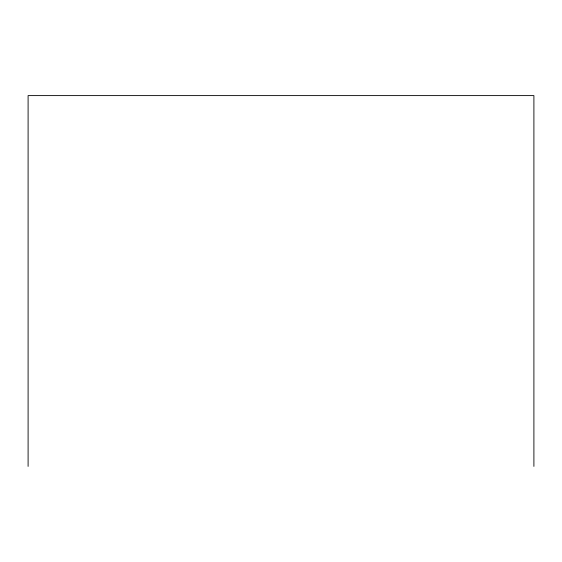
<?xml version="1.0" encoding="UTF-8"?>
<svg xmlns="http://www.w3.org/2000/svg" width="562" height="562" viewBox="0 0 562 562"><rect width="100%" height="100%" fill="white"/><g stroke="black" fill="none" stroke-linecap="round" stroke-linejoin="round"><path stroke-width="0.84" d="M533.9 466.397L533.9 95.603L28.1 95.603L28.1 466.397"/></g></svg>
